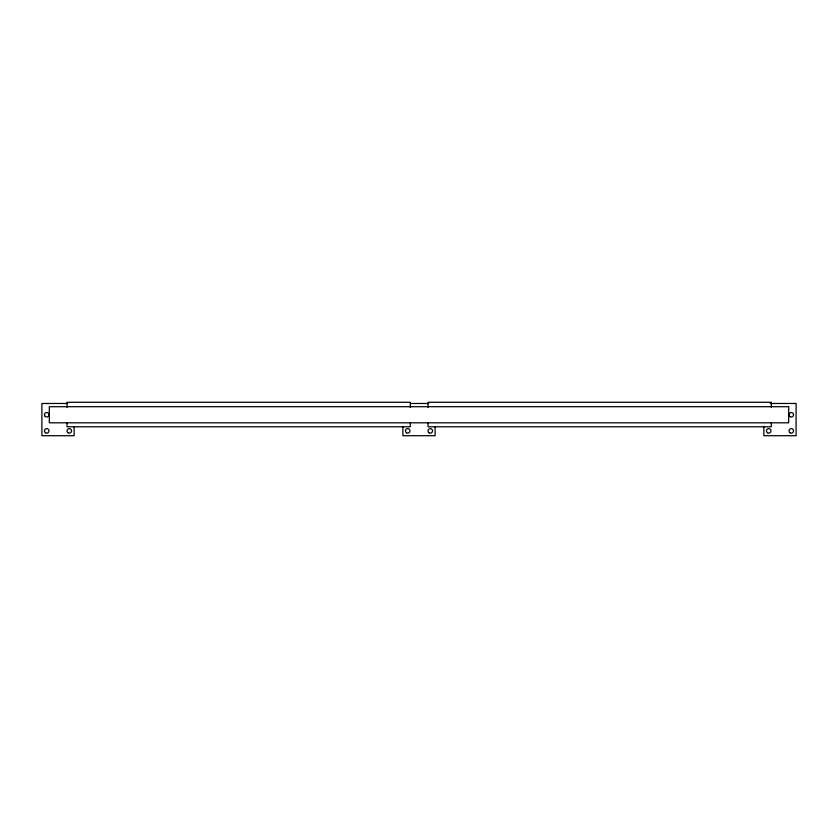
<?xml version="1.0" encoding="UTF-8"?>
<svg xmlns="http://www.w3.org/2000/svg" width="838" height="838" viewBox="0 0 838 838"><rect width="100%" height="100%" fill="white"/><g stroke="black" fill="none" stroke-linecap="round" stroke-linejoin="round"><path stroke-width="1.26" d="M67.689 403.476L41.9 403.476L41.9 435.708L74.132 435.708L74.132 426.689M410.62 403.476L428.668 403.476M770.311 403.476L796.1 403.476L796.1 435.708L763.868 435.708L763.868 426.689M771.285 407.341L771.285 402.292L428.04 402.292L428.04 407.341M771.285 423.001L771.285 426.783L428.04 426.783L428.04 423.001M435.111 426.689L435.111 435.708L402.889 435.708L402.889 426.689M410.295 407.341L410.295 402.292L67.05 402.292L67.05 407.341M410.295 423.001L410.295 426.783L67.05 426.783L67.05 423.001M788.684 406.702L49.316 406.702L49.316 422.813L788.684 422.813L788.684 406.702M789.951 416.591A2.252 2.252 0 0 0 793.513 414.988A2.252 2.252 0 0 0 790.339 412.705A2.252 2.252 0 0 0 789.951 416.591M790.056 432.785A2.252 2.252 0 0 0 793.523 430.973A2.252 2.252 0 0 0 790.224 428.878A2.252 2.252 0 0 0 790.056 432.785M767.577 432.827A2.252 2.252 0 0 0 770.96 430.879A2.252 2.252 0 0 0 767.577 428.92A2.252 2.252 0 0 0 767.577 432.827M429.066 432.785A2.252 2.252 0 0 0 432.534 430.973A2.252 2.252 0 0 0 429.234 428.878A2.252 2.252 0 0 0 429.066 432.785M406.587 432.827A2.252 2.252 0 0 0 409.971 430.879A2.252 2.252 0 0 0 406.587 428.92A2.252 2.252 0 0 0 406.587 432.827M45.179 416.392A2.252 2.252 0 0 0 48.929 415.292A2.252 2.252 0 0 0 46.09 412.6A2.252 2.252 0 0 0 45.179 416.392M68.088 432.785A2.252 2.252 0 0 0 71.555 430.973A2.252 2.252 0 0 0 68.255 428.878A2.252 2.252 0 0 0 68.088 432.785M45.608 432.827A2.252 2.252 0 0 0 48.992 430.879A2.252 2.252 0 0 0 45.608 428.92A2.252 2.252 0 0 0 45.608 432.827"/></g></svg>
